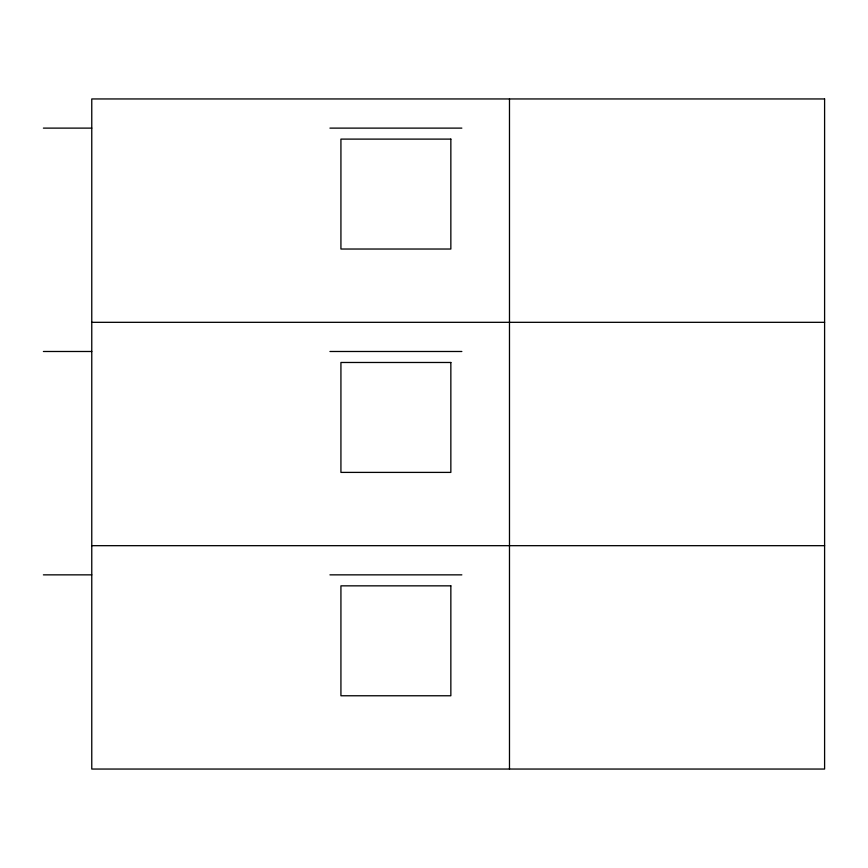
<?xml version="1.0" encoding="UTF-8"?>
<svg xmlns="http://www.w3.org/2000/svg" width="868" height="868" viewBox="0 0 868 868"><rect width="100%" height="100%" fill="white"/><g stroke="black" fill="none" stroke-linecap="round" stroke-linejoin="round"><path stroke-width="1.3" d="M43.4 128.117L91.769 128.117M329.938 128.117L461.852 128.117M91.769 322.321L824.6 322.321M43.4 351.486L91.769 351.486M329.938 351.486L461.852 351.486M91.769 545.679L824.6 545.679M43.4 574.855L91.769 574.855M329.938 574.855L461.852 574.855M509.483 98.952L509.483 769.048M824.6 98.952L91.769 98.952L91.769 769.048L824.6 769.048L824.6 98.952M450.85 139.108L340.929 139.108L340.929 249.029L450.85 249.029L450.85 139.108M450.85 362.477L340.929 362.477L340.929 472.398L450.85 472.398L450.85 362.477M450.85 585.846L340.929 585.846L340.929 695.767L450.85 695.767L450.85 585.846"/></g></svg>
